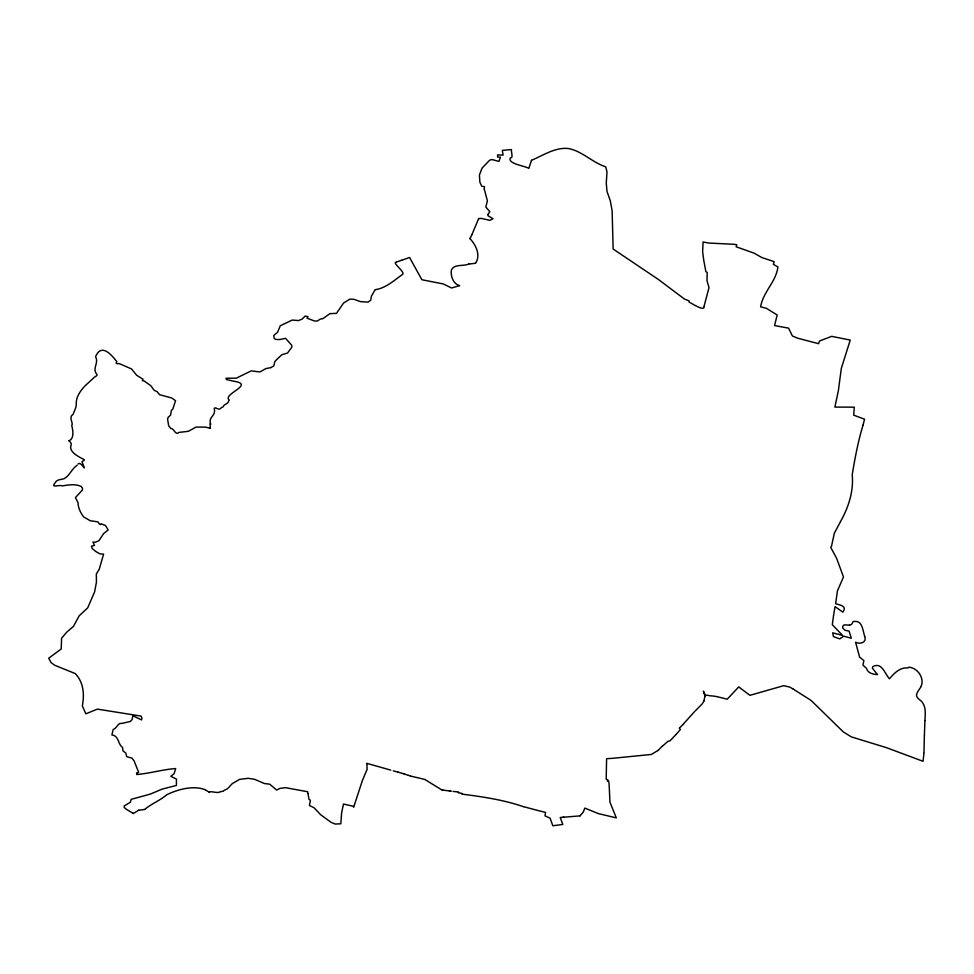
<?xml version="1.0" encoding="UTF-8"?>
<svg xmlns="http://www.w3.org/2000/svg" width="974" height="974" viewBox="0 0 974 974"><rect width="100%" height="100%" fill="white"/><g stroke="black" fill="none" stroke-linecap="round" stroke-linejoin="round"><path stroke-width="1.46" d="M704.044 306.299L709.023 287.634L707.027 280.902L707.185 272.403L705.87 271.636L703.715 260.058M924.363 736.003L923.961 752.671M924.375 735.894L924.935 720.59M924.935 720.516C925.227 713.772 926.396 706.296 921.173 700.976C914.269 696.045 915.864 694.413 920.649 687.315M704.799 696.568L703.995 700.903M484.273 188.944L484.48 186.679L481.753 186.241L479.89 182.187L479.415 174.979L482.069 168.125L489.642 160.211L491.98 159.541L498.919 161.416L500.429 157.167L497.604 157.07L497.568 154.866L503.095 155.122L502.316 150.386L511.484 149.546C510.729 151.481 513.98 158.421 510.157 158.105C507.953 164.095 524.864 165.69 528.833 168.417L531.463 160.381M484.261 189.102L487.414 200.851L485.819 207.085L489.812 211.602L488.144 214.207M68.959 440.796C69.945 441.843 72.149 443.073 70.871 445.775C69.239 450.792 75.729 455.308 81.938 458.45C86.089 460.459 84.202 459.813 82.011 461.676C87.477 476.201 81.414 460.118 78.005 464.148M833.598 615.166L832.307 624.675L842.547 635.425L832.685 632.82L833.44 636.631L839.807 638.907L843.691 636.168L851.313 638.25L849.06 631.091L844.908 630.239L842.668 627.792L842.827 626.124L844.215 624.858L849.498 625.162M833.622 615.02L835.059 606.607L842.851 612.147C847.55 605.877 839.795 605 835.643 603.746L837.384 591.169M831.528 546.037L834.377 533.155L840.294 522.015M863.037 425.102C858.118 441.356 854.953 458.036 852.213 474.776C853.808 491.176 848.512 507.357 840.501 521.577M863.11 424.834L864.571 419.185L853.687 415.168L854.295 407.169L834.876 407.083L838.358 390.744L841.317 368.379L850.241 340.084L831.662 336.347L819.463 341.034L818.61 343.688L797.706 338.209L792.373 335.969L788.575 328.128L774.574 325.584L777.167 314.979L766.38 308.308L760.597 306.798C763.275 291.555 775.937 282.131 777.934 266.986L773.417 264.368L774.123 261.616L761.997 257.623L754.168 253.191L736.161 246.775L736.794 244.778L734.019 244.291L708.78 243.05L703.07 241.978L702.631 251.669L703.63 259.449M920.734 687.011C925.215 678.805 917.739 667.689 908.815 667.202L907.841 667.981C900.11 666.983 893.925 673.484 889.457 678.805C884.928 673.984 881.933 661.687 872.826 666.581L872.387 668.225L877.574 674.592C872.619 674.178 868.272 673.558 866.312 668.152L862.964 665.169L863.865 660.542L859.64 657.231L855.586 642.219C859.677 644.532 867.043 642.609 864.766 636.582M837.555 590.609L843.484 576.937L836.581 558.224L830.737 547.412L831.504 546.158M478.636 218.748L481.156 218.346L489.825 220.355L493.014 218.736L487.816 215.619L488.132 214.219M478.758 218.383L471.94 234.539M531.487 160.308C543.017 155.511 555.083 147.135 568.292 148.511C582.208 151.031 592.326 162.548 605.767 166.834L606.985 171.972L606.278 182.954L606.96 191.294L610.333 200.888L612.135 210.883L613.133 249.027L658.363 279.453L684.466 299.055L689.154 300.917L688.983 301.977C692.076 303.608 704.433 311.619 704.117 306.761M703.983 700.915L702.315 703.788L695.156 711.008M471.806 234.807L470.028 238.63M607.764 780.052L607.289 781.099L608.726 781.282L609.127 784.533L609.955 802.174L616.311 817.88L598.158 813.534M705.054 696.507C701.974 684.235 703.496 696.836 707.489 695.217C710.204 696.227 712.566 695.424 719.384 697.238L727.237 699.174L738.718 686.926L749.931 695.326L783.741 685.672L789.914 687.145L793.408 689.227M679.28 728.223L680.363 729.575L676.346 734.104M475.872 262.785C480.815 254.518 475.653 244.718 469.821 238.411M662.344 746.035L658.034 750.54M676.066 734.408L669.99 740.885L667.994 741.299L662.661 745.974M580.017 815.871L560.233 817.503L562.838 824.454L552.83 825.757L550.103 818.172L545.014 815.871L545.562 812.401L537.794 810.478M694.486 711.726L683.395 723.974M580.066 815.822L583.158 812.255L584.863 808.091L598.036 813.497M475.519 263.272L468.871 264.039M658.278 750.284L651.338 754.448L612.938 758.283M77.08 465.316C71.711 468.738 69.665 475.884 64.065 478.672C61.119 479.817 56.796 479.05 54.946 483.055C50.538 488.485 59.122 484.395 62.312 485.904C68.436 484.955 75.339 483.591 81.292 486.513L82.461 488.254L82.364 490.056L75.424 497.617L78.115 502.815L78.188 504.934C78.809 508.842 80.757 513.322 83.74 516.987L90.168 520.7L98.009 521.894L99.397 524.109L100.578 524.572L101.101 523.817L105.484 525.485L108.163 529.941L103.609 533.618L98.971 540.631L95.525 542.201L92.944 542.043L94.539 545.428L91.422 546.183L92.201 548.557L95.829 551.528L99.969 553.877L103.621 554.121L99.178 569.4L96.341 573.942L96.426 582.233L94.6 591.936L87.697 607.861L79.198 615.775L73.464 626.379L66.622 632.26L61.581 638.238L61.228 648.952L48.7 658.229L51.184 662.71L54.885 665.339L75.266 673.582C83.667 682.36 84.531 694.499 82.34 705.882L85.846 713.82L97.351 709.121L141.157 716.109L141.9 718.24L141.534 719.908L132.866 715.72L132.135 719.445L130.346 721.466L121.567 723.475C118.097 722.136 116.856 728.637 113.167 729.477L111.913 734.968C119.108 735.711 117.72 744.112 122.517 747.484L122.943 750.796L125.756 753.024L126.754 756.725L131.953 758.113L134.132 760.962L138.612 772.199L137.578 772.735M271.113 367.49L273.755 365.944L274.826 361.658L276.64 359.649L281.815 354.767L287.525 353.038L291.847 347.121L291.786 345.368L285.552 338.295L279.781 339.561L275.605 339.402L274.193 338.453L273.767 335.433L277.529 332.329L280.269 325.766L292.249 320.056L298.434 320.556L301.989 319.18L305.118 316.087L308.04 316.635L307.029 318.145L314.395 320.982L317.378 321.043L320.324 319.046L322.869 318.668L329.918 313.665L336.505 313.324L343.566 303.048L349.812 299.152L353.866 299.286L360.307 301.599L368.062 302.135L370.717 300.211L371.423 296.193L375.075 289.765M679.682 727.809L683.042 724.498M69.057 440.735C74.974 438.604 72.466 428.231 71.735 425.516C73.866 423.191 67.973 417.432 73.087 414.303C74.401 410.809 76.812 406.487 76.252 403.126C76.203 395.152 83.18 387.153 88.244 382.916L93.492 378.07C94.843 376.329 96.426 376.731 97.096 374.807C91.58 368.306 99.202 363.497 95.574 356.703C100.919 343.919 109.879 352.6 116.783 361.622C114.494 365.055 119.303 362.693 120.934 364.313L131.527 368.939L136.64 375.246L143.02 379.227L142.35 380.688L144.164 380.98L150.787 385.667L154.148 390.282L157.094 391.658L159.529 394.665L171.753 397.989L175.551 400.704L172.812 409.08L171.363 410.395L170.56 415.192L168.064 417.396L167.601 419.344L168.709 425.918L170.84 428.438C174.151 428.17 175.381 435.999 179.009 432.395L188.408 431.287L195.993 427.087L205.806 427.148L209.934 428.243M220.648 791.606C217.36 794.017 212.222 790.705 209.069 792.069M220.684 791.594L223.375 791.205A3.433 3.433 0 0 1 223.862 790.584L227.648 788.623L232.299 783.595L239.58 779.358L248.2 778.311L254.604 779.297L264.417 783.546L269.688 784.167L276.689 790.06L279.733 788.465L285.382 787.649L307.662 791.74L307.784 793.335M144.919 809.309C151.64 803.574 160.077 800.543 166.688 794.796C178.315 789.074 193.461 785.348 204.942 789.622M144.663 809.467L138.807 810.185M375.428 289.619C385.765 288.292 395.018 279.684 402.883 274.157C404.575 271.381 391.755 262.554 396.187 262.14M401.629 260.265L396.649 261.982M401.763 260.216L409.591 257.501L421.864 279.733L443.316 283.945L451.559 287.987L459.691 285.65C453.166 284.104 450.28 275.752 451.461 269.749C454.675 263.686 463.332 266.584 468.701 264.039M138.71 810.21L133.207 813.546L132.671 813.12M270.991 367.612L265.902 368.598L259.875 371.946L251.219 370.875L236.317 378.18L226.017 378.229L226.358 379.495L233.577 381.187C255.821 384.511 222.06 394.007 229.219 400.083C227.539 405.257 224.397 403.333 222.961 406.937C220.489 407.363 220.453 410.334 217.47 408.642C217.348 408.934 214.621 406.828 214.268 408.556C216.24 416.458 207.779 416.543 210.725 424.299L210.019 423.897L210.408 428.231L209.593 428.243M849.657 625.125L851.605 624.334L853.2 621.57C862.66 619.817 862.526 629.995 864.742 636.485M132.513 812.998C129.725 811.159 125.853 809.37 124.185 807.385L124.27 805.9L130.37 802.247L131.173 799.337L150.483 794.054L162.074 789.123L176.391 785.446L176.464 779.09L170.815 776.327L174.09 773.648L175.71 768.559C162.682 769.46 149.862 773.417 136.957 774.5M612.196 758.344L606.583 758.709L606.193 779.09L607.764 780.04M562.996 817.308L563.934 817.247M445.459 790.474L449.148 790.827M449.331 790.851L450.012 790.937M523.878 806.764L537.599 810.417M445.167 790.438L443.231 790.133M523.476 806.703C504.398 800.056 483.128 796.793 461.932 794.127L461.932 793.445L458.328 792.739L458.523 791.959L452.995 791.412M442.026 789.938L442.963 790.084M451.352 791.144L450.219 790.973M441.794 789.902L424.859 779.492M366.857 763.373L367.149 769.277L362.523 780.137L353.635 807.263L353.136 806.241L343.457 804.037L341.631 812.937L340.827 823.785L335.214 824.053L330.941 822.226L320.629 814.714L314.152 807.799L309.44 805.498L310.414 800.372L308.977 799.228L307.979 793.481M367.04 763.409L390.793 770.13M398.768 772.345L403.869 773.794M398.536 772.285L397.842 772.102M397.599 772.029L395.091 771.323M393.301 770.811L394.263 771.091M410.127 775.913L408.508 775.389M408.301 775.328L403.893 773.806M410.626 776.083L424.603 779.395M209.045 792.057L205.283 789.853M793.433 689.239L810.185 699.831A27.747 27.747 0 0 1 812.121 701.438L843.131 731.73L851.154 736.831L886.486 747.667L923.048 761.303L923.936 753.304M137.565 772.723L136.579 772.966L136.737 774.476"/></g></svg>
